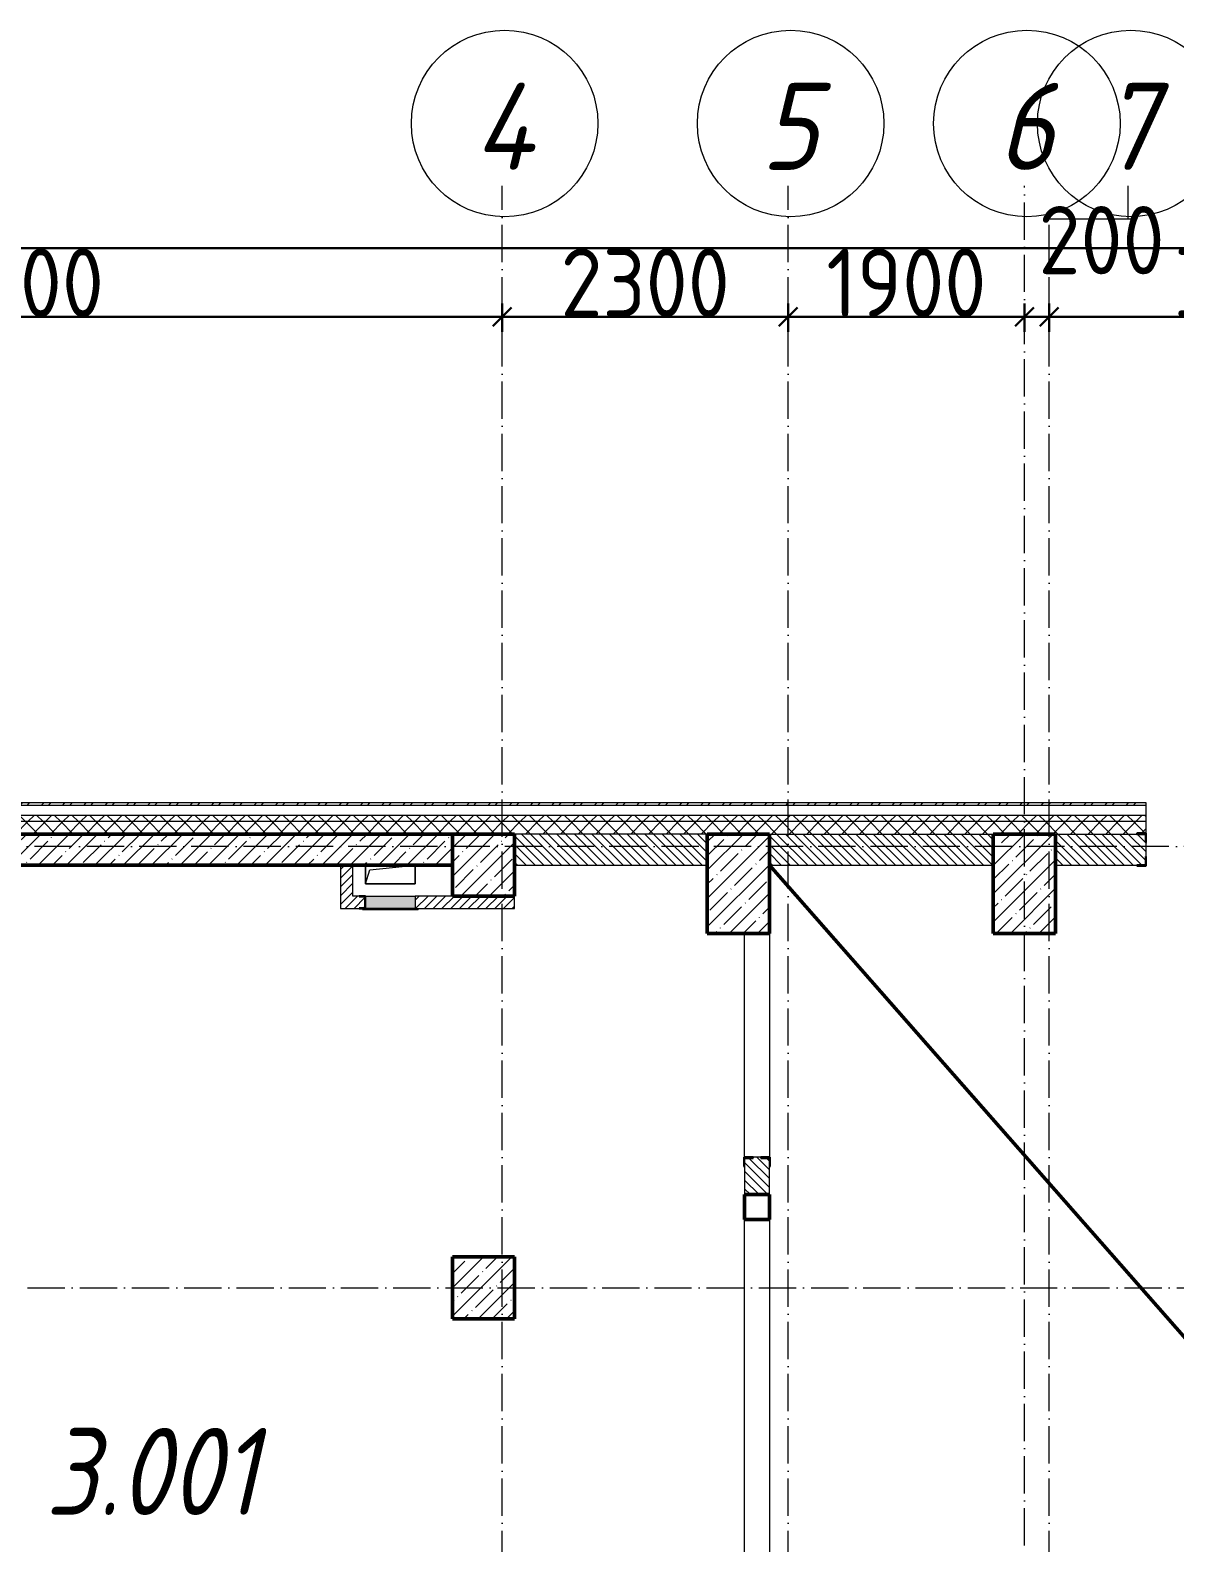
# Model space of a CAD drawing. Header units: millimetres. Extents: x -12989 to 629078, y -109036 to 555275.
# Drawn here: x 285426 to 294630, y -6882 to 5282 of the extents above; entities that cross this region are included whole.
import ezdxf

# ---------------------------------------------------------------- set-up
doc = ezdxf.new("R2010")
doc.units = ezdxf.units.MM
doc.linetypes.add('50_200_ШТРИХ_1Т_ш5_п1_п1_', pattern=[700, 500, -100, 0, -100])
for name, color, linetype, lineweight in [('4 -стяжа', 7, 'Continuous', 30), ('A-____-____-DIMS', 7, 'Continuous', 9), ('A-DETL-____-OTLN-1', 7, 'Continuous', 50), ('A-FLOR-____-OTLN', 7, 'Continuous', 9), ('A-GENM-____-MCUT', 7, 'Continuous', 25), ('A-GENM-____-OTLN', 7, 'Continuous', 9), ('A-GENM-____-OTLN-1', 7, 'Continuous', 25), ('A-GLAZ-____-OTLN', 7, 'Continuous', 9), ('A-WALL-____-MCUT', 7, 'Continuous', 13), ('A-WALL-____-MCUT-1', 7, 'Continuous', 9), ('A-WALL-____-MCUT-2', 7, 'Continuous', 50), ('A-WALL-____-PATT-1', 7, 'Continuous', 9), ('A-WALL-FNSH-MCUT-1', 7, 'Continuous', 9), ('I-WALL-____-OTLN', 7, 'Continuous', 9), ('S-COLS-____-MCUT', 7, 'Continuous', 50), ('S-COLS-____-OTLN', 7, 'Continuous', 9), ('S-GRID-____-IDEN', 7, 'Continuous', 9), ('S-GRID-____-OTLN', 7, 'Continuous', 9), ('S-GRID-____-OTLN-1', 7, '50_200_ШТРИХ_1Т_ш5_п1_п1_', 9), ('Марки помещений', 7, 'Continuous', 9)]:
    doc.layers.add(name, color=color, linetype=linetype, lineweight=lineweight)
doc.layers.add('A-GLAZ-____-OTLN-1', color=7, linetype='Continuous', lineweight=9, true_color=0xc0c0c0)
doc.layers.get('4 -стяжа').off()
doc.styles.add('ISOCPEUR_I_2', font='isocpeui.ttf', dxfattribs={"width": 0.85, "height": 2.3})
doc.styles.add('ISOCPEUR_I_9', font='isocpeui.ttf', dxfattribs={"width": 0.9, "height": 250})
doc.styles.add('СПДС', font='isocpeur.ttf', dxfattribs={"width": 0.9})
doc.dimstyles.new('ISO-2_5_0_9К_БОЛЬШОЙ_ОСИ', dxfattribs={"dimscale": 304.8, "dimtxt": 248.995294, "dimasz": 0.492126, "dimexe": 0.393701, "dimexo": 0, "dimgap": 0, "dimtad": 1, "dimdec": 0, "dimzin": 0, "dimdsep": 46, "dimtxsty": 'ISOCPEUR_I_9', "dimblk1": 'OBLIQUE', "dimblk2": 'OBLIQUE', "dimsah": 1, "dimcen": 0.09, "dimdle": 0.393701, "dimazin": 0, "dimtfac": 1, "dimtdec": 4, "dimtix": 1, "dimtmove": 0, "dimatfit": 3, "dimfxl": 1, "dimtvp": 1, "dimtolj": 1, "dimtzin": 0, "dimarcsym": 2})
doc.dimstyles.new('ISO-2_5_0_9К_БОЛЬШОЙ_ОСИ_1', dxfattribs={"dimscale": 304.8, "dimtxt": 248.995294, "dimasz": 0.492126, "dimexe": 0.393701, "dimexo": 0, "dimgap": 0, "dimtad": 1, "dimdec": 0, "dimzin": 0, "dimdsep": 46, "dimtxsty": 'ISOCPEUR_I_9', "dimblk1": 'OBLIQUE', "dimblk2": 'OBLIQUE', "dimsah": 1, "dimcen": 0.09, "dimdle": 0.393701, "dimazin": 0, "dimtfac": 1, "dimtdec": 4, "dimtix": 1, "dimtmove": 1, "dimatfit": 3, "dimfxl": 1, "dimtvp": 1, "dimtolj": 1, "dimtzin": 0, "dimarcsym": 2})
doc.dimstyles.new('ISO-2_5_0_9К_БОЛЬШОЙ_ОСИ_2', dxfattribs={"dimscale": 304.8, "dimtxt": 248.995294, "dimasz": 0.492126, "dimexe": 0.393701, "dimexo": 0, "dimgap": 0, "dimtad": 1, "dimdec": 0, "dimzin": 0, "dimdsep": 46, "dimtxsty": 'ISOCPEUR_I_9', "dimblk1": 'OBLIQUE', "dimblk2": 'OBLIQUE', "dimsah": 1, "dimcen": 0.09, "dimdle": 0.393701, "dimazin": 0, "dimtfac": 1, "dimtdec": 4, "dimtix": 1, "dimtmove": 2, "dimatfit": 3, "dimfxl": 1, "dimtvp": 1, "dimtolj": 1, "dimtzin": 0, "dimarcsym": 2})
pattern_1 = [(45, (283770.7, -86863.46), (-114.04925, 114.04925), []), (45, (283884.76, -86863.46), (-114.04925, 114.04925), [201.612, -40.322, 3.353, -36.97])]
pattern_2 = [(45, (283770.707, -86863.456), (-35.35534, 35.35534), [])]
pattern_3 = [(45, (283770.71, -86863.46), (-70.71068, 70.71068), []), (135, (283770.71, -86863.46), (-70.71068, -70.71068), [])]
pattern_4 = [(135, (283770.707, -86863.456), (-35.35534, -35.35534), [])]

# ---------------------------------------------------------------- blocks, each defined once
blk = doc.blocks.new('BSC_Колонна _Прямоугольная - 500х800-25984396-АР1_План отверстий 3 этажа в осях 1-64_Ю-ЯЯ')
at = {"layer": 'S-COLS-____-OTLN'}
h = blk.add_hatch(dxfattribs=at)
h.set_pattern_fill('FP_13', color=256, style=0, pattern_type=2)
h.set_pattern_definition([(45, (-9650, -85281.04), (-114.04925, 114.04925), []), (45, (-9535.95, -85281.04), (-114.04925, 114.04925), [201.613, -40.323, 3.353, -36.97])])
h.paths.add_polyline_path([(-250, -400), (250, -400), (250, 400), (-250, 400)], flags=0)
at = {"layer": 'S-COLS-____-MCUT'}
for p, q in [((250, 400), (-250, 400)), ((-250, 400), (-250, -400)), ((250, -400), (250, 400)), ((-250, -400), (250, -400))]:
    blk.add_line(p, q, dxfattribs=at)
blk = doc.blocks.new('BSC_Колонна _Прямоугольная - 500х500-V57-АР1_План отверстий 3 этажа в осях 1-64_Ю-ЯЯ')
at = {"layer": 'S-COLS-____-OTLN'}
h = blk.add_hatch(dxfattribs=at)
h.set_pattern_fill('FP_65', color=256, style=0, pattern_type=2)
h.set_pattern_definition([(45, (-5300, -82031.04), (-114.04925, 114.04925), []), (45, (-5185.95, -82031.04), (-114.04925, 114.04925), [201.613, -40.323, 3.353, -36.97])])
h.paths.add_polyline_path([(-250, -250), (250, -250), (250, 250), (-250, 250)], flags=0)
at = {"layer": 'S-COLS-____-MCUT'}
for p, q in [((250, 250), (-250, 250)), ((-250, 250), (-250, -250)), ((250, -250), (250, 250)), ((-250, -250), (250, -250))]:
    blk.add_line(p, q, dxfattribs=at)
blk = doc.blocks.new('BSC_Колонна _Прямоугольная - 500х800-V91-АР1_План отверстий 3 этажа в осях 1-64_Ю-ЯЯ')
at = {"layer": 'S-COLS-____-OTLN'}
h = blk.add_hatch(dxfattribs=at)
h.set_pattern_fill('FP_96', color=256, style=0, pattern_type=2)
h.set_pattern_definition([(45, (-7350, -85281.04), (-114.04925, 114.04925), []), (45, (-7235.95, -85281.04), (-114.04925, 114.04925), [201.613, -40.323, 3.353, -36.97])])
h.paths.add_polyline_path([(-250, -400), (250, -400), (250, 400), (-250, 400)], flags=0)
at = {"layer": 'S-COLS-____-MCUT'}
for p, q in [((250, 400), (-250, 400)), ((-250, 400), (-250, -400)), ((250, -400), (250, 400)), ((-250, -400), (250, -400))]:
    blk.add_line(p, q, dxfattribs=at)
blk = doc.blocks.new('Фахверк_СКБ_Уголок - 250_3380-27498580-АР1_План отверстий 3 этажа в осях 1-64_Ю-ЯЯ')
at = {"layer": 'A-GENM-____-MCUT'}
for p, q in [((200, 181), (125, 181)), ((125, 181), (125, 106)), ((131, 106), (131, 175)), ((131, 175), (200, 175)), ((200, 175), (200, 181)), ((125, 106), (131, 106)), ((131, -6), (125, -6)), ((125, -6), (125, -81)), ((125, -81), (200, -81)), ((131, -75), (131, -6)), ((200, -75), (131, -75)), ((200, -81), (200, -75))]:
    blk.add_line(p, q, dxfattribs=at)
blk = doc.blocks.new('AR_Отверстие Ниша - Лючок-32405342-АР1_План отверстий 3 этажа в осях 1-64_Ю-ЯЯ')
at = {"layer": 'A-GLAZ-____-OTLN'}
blk.add_hatch(color=256, dxfattribs=at).paths.add_polyline_path([(-200, 50), (-200, -50), (200, -50), (200, 50)], flags=0)
for p, q in [((-200, 50), (200, 50)), ((-200, -50), (-200, 50)), ((200, -50), (-200, -50))]:
    blk.add_line(p, q, dxfattribs=at)
blk = doc.blocks.new('Л_Общий_Лючок - Лючок-29759355-АР1_План отверстий 3 этажа в осях 1-64_Ю-ЯЯ')
at = {"layer": 'A-GLAZ-____-OTLN-1'}
blk.add_hatch(color=256, dxfattribs=at).paths.add_polyline_path([(-3, -6), (424, -6), (424, 0), (-24, 0), (-24, -6)], flags=0)
at = {"layer": 'A-GLAZ-____-OTLN'}
for p, q in [((-24, 0), (-24, -6)), ((424, 0), (424, -6)), ((-24, -6), (424, -6))]:
    blk.add_line(p, q, dxfattribs=at)
blk = doc.blocks.new('154_Фахверк_СКБ_Швеллер - Тип_100_3960-28331862-АР1_План отверстий 3 этажа в осях 1-64_Ю-ЯЯ')
at = {"layer": 'A-GENM-____-MCUT'}
for p, q in [((175, 50), (125, 50)), ((125, 50), (125, -50)), ((128, 47), (175, 47)), ((128, -47), (128, 47)), ((175, 47), (175, 50)), ((125, -50), (175, -50)), ((175, -47), (128, -47)), ((175, -50), (175, -47))]:
    blk.add_line(p, q, dxfattribs=at)
blk = doc.blocks.new('AR_Отверстие прямоугольное _в плите_ - AR_Отверстие прямоугольное _в плите_-30459225-АР1_План отверстий 3 этажа в осях 1-64_Ю-ЯЯ')
at = {"layer": 'A-GENM-____-OTLN'}
for p, q in [((-200, 75), (-200, -75)), ((-200, -75), (-163, 37)), ((-163, 37), (200, 75)), ((200, -75), (200, 75)), ((-200, -75), (200, -75))]:
    blk.add_line(p, q, dxfattribs=at)
blk = doc.blocks.new('BSC_Колонна _Прямоугольная1 - 200х200 _металл_-35216022-АР1_План отверстий 3 этажа в осях 1-64_Ю-ЯЯ')
at = {"layer": 'S-COLS-____-MCUT'}
for p, q in [((100, 100), (-100, 100)), ((-100, 100), (-100, -100)), ((100, -100), (100, 100)), ((-100, -100), (100, -100))]:
    blk.add_line(p, q, dxfattribs=at)
blk = doc.blocks.new('Фахверк_СКБ_Уголок - 200_3960-28268576-АР1_План отверстий 3 этажа в осях 1-64_Ю-ЯЯ')
at = {"layer": 'A-GENM-____-MCUT'}
for p, q in [((200, 156), (125, 156)), ((125, 156), (125, 81)), ((131, 81), (131, 150)), ((131, 150), (200, 150)), ((200, 150), (200, 156)), ((125, 81), (131, 81)), ((131, 19), (125, 19)), ((125, 19), (125, -56)), ((131, -50), (131, 19)), ((125, -56), (200, -56)), ((200, -50), (131, -50)), ((200, -56), (200, -50))]:
    blk.add_line(p, q, dxfattribs=at)
blk = doc.blocks.new('Ось сетки - Круг_Ø6_00__ISO-2_5_0_9K_-25732049-АР1_План отверстий 3 этажа в осях 1-64_Ю-ЯЯ')
at = {"layer": 'S-GRID-____-IDEN'}
blk.add_circle((0, 0), 3, dxfattribs=at)
blk = doc.blocks.new('_Oblique')
at = {"color": 0, "linetype": 'ByBlock', "lineweight": -2}
blk.add_line((-0.5, -0.5), (0.5, 0.5), dxfattribs=at)
blk = doc.blocks.new('*D2834')
at = {"layer": 'A-____-____-DIMS', "color": 0, "lineweight": -2, "transparency": 16777216}
for p, q in [((281421, 3083), (281421, 2857)), ((289221, 3083), (289221, 2857)), ((281301, 2977), (289341, 2977))]:
    blk.add_line(p, q, dxfattribs=at)
at = {"layer": 'Defpoints', "color": 0, "transparency": 16777216}
for p in [(281421, 3083), (289221, 3083), (289221, 2977)]:
    blk.add_point(p, dxfattribs=at)
at = {"layer": 'A-____-____-DIMS', "color": 0, "lineweight": -2, "transparency": 16777216, "xscale": 150, "yscale": 150, "zscale": 150, "rotation": 180}
blk.add_blockref('_Oblique', (281421, 2977), dxfattribs=at)
at = {"layer": 'A-____-____-DIMS', "color": 0, "lineweight": -2, "transparency": 16777216, "xscale": 150, "yscale": 150, "zscale": 150}
blk.add_blockref('_Oblique', (289221, 2977), dxfattribs=at)
at = {"layer": 'A-____-____-DIMS', "color": 0, "transparency": 16777216, "insert": (285321, 3251), "char_height": 548.6, "attachment_point": 5, "style": 'СПДС'}
blk.add_mtext('\\A1;7800', dxfattribs=at)
blk = doc.blocks.new('*D2835')
at = {"layer": 'A-____-____-DIMS', "color": 0, "lineweight": -2, "transparency": 16777216}
for p, q in [((289221, 3083), (289221, 2857)), ((291521, 3083), (291521, 2857)), ((289101, 2977), (291641, 2977))]:
    blk.add_line(p, q, dxfattribs=at)
at = {"layer": 'Defpoints', "color": 0, "transparency": 16777216}
for p in [(289221, 3083), (291521, 3083), (291521, 2977)]:
    blk.add_point(p, dxfattribs=at)
at = {"layer": 'A-____-____-DIMS', "color": 0, "lineweight": -2, "transparency": 16777216, "xscale": 150, "yscale": 150, "zscale": 150, "rotation": 180}
blk.add_blockref('_Oblique', (289221, 2977), dxfattribs=at)
at = {"layer": 'A-____-____-DIMS', "color": 0, "lineweight": -2, "transparency": 16777216, "xscale": 150, "yscale": 150, "zscale": 150}
blk.add_blockref('_Oblique', (291521, 2977), dxfattribs=at)
at = {"layer": 'A-____-____-DIMS', "color": 0, "transparency": 16777216, "insert": (290371, 3251), "char_height": 548.6, "attachment_point": 5, "style": 'СПДС'}
blk.add_mtext('\\A1;2300', dxfattribs=at)
blk = doc.blocks.new('*D2836')
at = {"layer": 'A-____-____-DIMS', "color": 0, "lineweight": -2, "transparency": 16777216}
for p, q in [((291521, 3083), (291521, 2857)), ((293421, 3083), (293421, 2857)), ((291401, 2977), (293541, 2977))]:
    blk.add_line(p, q, dxfattribs=at)
at = {"layer": 'Defpoints', "color": 0, "transparency": 16777216}
for p in [(291521, 3083), (293421, 3083), (293421, 2977)]:
    blk.add_point(p, dxfattribs=at)
at = {"layer": 'A-____-____-DIMS', "color": 0, "lineweight": -2, "transparency": 16777216, "xscale": 150, "yscale": 150, "zscale": 150, "rotation": 180}
blk.add_blockref('_Oblique', (291521, 2977), dxfattribs=at)
at = {"layer": 'A-____-____-DIMS', "color": 0, "lineweight": -2, "transparency": 16777216, "xscale": 150, "yscale": 150, "zscale": 150}
blk.add_blockref('_Oblique', (293421, 2977), dxfattribs=at)
at = {"layer": 'A-____-____-DIMS', "color": 0, "transparency": 16777216, "insert": (292471, 3251), "char_height": 548.6, "attachment_point": 5, "style": 'СПДС'}
blk.add_mtext('\\A1;1900', dxfattribs=at)
blk = doc.blocks.new('*D2837')
at = {"layer": 'A-____-____-DIMS', "color": 0, "lineweight": -2, "transparency": 16777216}
for p, q in [((293421, 3083), (293421, 2857)), ((293621, 3083), (293621, 2857)), ((293301, 2977), (293741, 2977))]:
    blk.add_line(p, q, dxfattribs=at)
at = {"layer": 'Defpoints', "color": 0, "transparency": 16777216}
for p in [(293421, 3083), (293621, 3083), (293621, 2977)]:
    blk.add_point(p, dxfattribs=at)
at = {"layer": 'A-____-____-DIMS', "color": 0, "lineweight": -2, "transparency": 16777216, "xscale": 150, "yscale": 150, "zscale": 150, "rotation": 180}
blk.add_blockref('_Oblique', (293421, 2977), dxfattribs=at)
at = {"layer": 'A-____-____-DIMS', "color": 0, "lineweight": -2, "transparency": 16777216, "xscale": 150, "yscale": 150, "zscale": 150}
blk.add_blockref('_Oblique', (293621, 2977), dxfattribs=at)
at = {"layer": 'A-____-____-DIMS', "color": 0, "transparency": 16777216, "insert": (293534, 3868), "char_height": 548.6, "attachment_point": 1, "line_spacing_factor": 1.149209, "style": 'СПДС'}
blk.add_mtext('\\A1;200', dxfattribs=at)
blk = doc.blocks.new('*D2838')
at = {"layer": 'A-____-____-DIMS', "color": 0, "lineweight": -2, "transparency": 16777216}
for p, q in [((293621, 3083), (293621, 2857)), ((297021, 3083), (297021, 2857)), ((293501, 2977), (297141, 2977))]:
    blk.add_line(p, q, dxfattribs=at)
at = {"layer": 'Defpoints', "color": 0, "transparency": 16777216}
for p in [(293621, 3083), (297021, 3083), (297021, 2977)]:
    blk.add_point(p, dxfattribs=at)
at = {"layer": 'A-____-____-DIMS', "color": 0, "lineweight": -2, "transparency": 16777216, "xscale": 150, "yscale": 150, "zscale": 150, "rotation": 180}
blk.add_blockref('_Oblique', (293621, 2977), dxfattribs=at)
at = {"layer": 'A-____-____-DIMS', "color": 0, "lineweight": -2, "transparency": 16777216, "xscale": 150, "yscale": 150, "zscale": 150}
blk.add_blockref('_Oblique', (297021, 2977), dxfattribs=at)
at = {"layer": 'A-____-____-DIMS', "color": 0, "transparency": 16777216, "insert": (295321, 3251), "char_height": 548.6, "attachment_point": 5, "style": 'СПДС'}
blk.add_mtext('\\A1;3400', dxfattribs=at)
blk = doc.blocks.new('*D2873')
at = {"layer": 'A-____-____-DIMS', "color": 0, "lineweight": -2, "transparency": 16777216}
for p, q in [((281301, 3529), (332155, 3529)), ((281421, 3635), (281421, 3409)), ((385041, 3529), (334032, 3529)), ((384921, 3635), (384921, 3409))]:
    blk.add_line(p, q, dxfattribs=at)
at = {"layer": 'Defpoints', "color": 0, "transparency": 16777216}
for p in [(281421, 3635), (384921, 3635), (384921, 3529)]:
    blk.add_point(p, dxfattribs=at)
at = {"layer": 'A-____-____-DIMS', "color": 0, "lineweight": -2, "transparency": 16777216, "xscale": 150, "yscale": 150, "zscale": 150, "rotation": 180}
blk.add_blockref('_Oblique', (281421, 3529), dxfattribs=at)
at = {"layer": 'A-____-____-DIMS', "color": 0, "lineweight": -2, "transparency": 16777216, "xscale": 150, "yscale": 150, "zscale": 150}
blk.add_blockref('_Oblique', (384921, 3529), dxfattribs=at)
at = {"layer": 'A-____-____-DIMS', "color": 0, "transparency": 16777216, "insert": (332155, 4055), "char_height": 548.6, "attachment_point": 1, "line_spacing_factor": 1.149209, "style": 'СПДС'}
blk.add_mtext('\\A1;103500', dxfattribs=at)
blk = doc.blocks.new('3эт')
at = {"layer": 'S-GRID-____-OTLN-1', "color": 251, "ltscale": 0.6, "true_color": 0x636466}
for p, q in [((289220.7, -33971.9), (289220.7, 4029.4)), ((291520.7, -33971.9), (291520.7, 4029.4)), ((293420.7, -33791.8), (293420.7, 4029.4)), ((294255.7, 3765.1), (294255.7, 4029.4)), ((293620.7, -33971.9), (293620.7, 3765.1)), ((293620.7, 3765.1), (294255.7, 3765.1)), ((387845.1, -1282.4), (279101.9, -1282.4)), ((279101.9, -4832.4), (387845.1, -4832.4))]:
    blk.add_line(p, q, dxfattribs=at)
at = {"layer": 'S-GRID-____-IDEN', "xscale": 250, "yscale": 250, "zscale": 99.99999999999993}
for p in [(289240.6, 4531.9), (291540.6, 4531.9), (293440.6, 4531.9), (294275.6, 4531.9)]:
    blk.add_blockref('Ось сетки - Круг_Ø6_00__ISO-2_5_0_9K_-25732049-АР1_План отверстий 3 этажа в осях 1-64_Ю-ЯЯ', p, dxfattribs=at)
at = {"layer": 'S-GRID-____-IDEN', "char_height": 700, "attachment_point": 1, "style": 'ISOCPEUR_I_9'}
for s, insert, width in [('\\fISOCPEUR|b0|i1|c204|p34|;\\W.9;4', (288992.8, 4859.2), 223.671), ('\\fISOCPEUR|b0|i1|c204|p34|;\\W.9;5', (291301.8, 4859.2), 202.025), ('\\fISOCPEUR|b0|i1|c204|p34|;\\W.9;6', (293201.8, 4859.2), 202.025), ('\\fISOCPEUR|b0|i1|c204|p34|;\\W.9;7', (294036.8, 4859.2), 202.025)]:
    blk.add_mtext(s, dxfattribs=dict(at, insert=insert, width=width))
at = {"layer": 'A-____-____-DIMS'}
for base, p1, p2, dimstyle, override, picture, middle in [((384920.7, 3529.2), (281420.7, 3635.3), (384920.7, 3635.3), 'ISO-2_5_0_9К_БОЛЬШОЙ_ОСИ_2', {"dimtxt": 1.8, "dimpost": '<>', "dimtxsty": 'СПДС', "dimfxl": 103500}, '*D2873', (333093.6, 3689.2)), ((293620.7, 2977), (293420.7, 3083.1), (293620.7, 3083.1), 'ISO-2_5_0_9К_БОЛЬШОЙ_ОСИ_1', {"dimtxt": 1.8, "dimpost": '<>', "dimtxsty": 'СПДС', "dimfxl": 200}, '*D2837', (294003.2, 3136.9))]:
    dim = blk.add_linear_dim(base=base, p1=p1, p2=p2, dimstyle=dimstyle, override=override, dxfattribs=at)
    dim.commit()
    dim.dimension.update_dxf_attribs({"geometry": picture, "text_midpoint": middle, "dimtype": 160})
for base, p1, p2, override, picture, middle in [((289220.7, 2977), (281420.7, 3083.1), (289220.7, 3083.1), {"dimtxt": 1.8, "dimpost": '<>', "dimtxsty": 'СПДС', "dimfxl": 7800}, '*D2834', (285320.7, 3251.3)), ((291520.7, 2977), (289220.7, 3083.1), (291520.7, 3083.1), {"dimtxt": 1.8, "dimpost": '<>', "dimtxsty": 'СПДС', "dimfxl": 2300}, '*D2835', (290370.7, 3251.3)), ((293420.7, 2977), (291520.7, 3083.1), (293420.7, 3083.1), {"dimtxt": 1.8, "dimpost": '<>', "dimtxsty": 'СПДС', "dimfxl": 1900}, '*D2836', (292470.7, 3251.3)), ((297020.7, 2977), (293620.7, 3083.1), (297020.7, 3083.1), {"dimtxt": 1.8, "dimpost": '<>', "dimtxsty": 'СПДС', "dimfxl": 3400}, '*D2838', (295320.7, 3251.3))]:
    dim = blk.add_linear_dim(base=base, p1=p1, p2=p2, dimstyle='ISO-2_5_0_9К_БОЛЬШОЙ_ОСИ', override=override, dxfattribs=at)
    dim.commit()
    dim.dimension.update_dxf_attribs({"geometry": picture, "text_midpoint": middle})

msp = doc.modelspace()

# ---------------------------------------------------------------- hatches: boundary and pattern name
at = {"layer": 'A-WALL-____-PATT-1'}
h = msp.add_hatch(dxfattribs=at)
h.set_pattern_fill('FP_6', color=256, style=0, pattern_type=2)
h.set_pattern_definition([(45, (283770.71, -86863.46), (-85.53659, 85.53659), []), (45, (283827.73, -86863.46), (-85.53659, 85.53659), [])])
h.paths.add_polyline_path([(307639.7074, -952.4142), (307639.7074, -932.4142), (307620.7074, -932.4142), (307620.7074, -952.4142)], flags=0)
h.paths.add_polyline_path([(307470.7074, -952.4142), (307470.7074, -932.4142), (303900.7074, -932.4142), (303900.7074, -952.4142), (304966.2529, -952.4142)], flags=0)
h.paths.add_polyline_path([(294400.7074, -952.4142), (294400.7074, -932.4142), (281090.7074, -932.4142), (281090.7074, -952.4142), (290826.5386, -952.4142)], flags=0)
h = msp.add_hatch(dxfattribs=at)
h.set_pattern_fill('FP_4', color=256, style=0, pattern_type=2)
h.set_pattern_definition(pattern_3)
h.paths.add_polyline_path([(304966.2529, -1082.4142), (307620.7074, -1082.4142), (307620.7074, -1032.4142), (303900.7074, -1032.4142), (303900.7074, -1082.4142)], flags=0)
h.paths.add_polyline_path([(294400.7074, -1082.4142), (294400.7074, -1032.4142), (281220.7074, -1032.4142), (281220.7074, -1082.4142), (290826.5386, -1082.4142)], flags=0)
h = msp.add_hatch(dxfattribs=at)
h.set_pattern_fill('FP_4', color=256, style=0, pattern_type=2)
h.set_pattern_definition(pattern_3)
h.paths.add_polyline_path([(307620.7074, -1182.4142), (307620.7074, -1082.4142), (303900.7074, -1082.4142), (303900.7074, -1176.4142), (303975.7074, -1176.4142), (303975.7074, -1182.4142), (304966.2529, -1182.4142)], flags=0)
h.paths.add_polyline_path([(294325.7074, -1182.4142), (294325.7074, -1176.4142), (294400.7074, -1176.4142), (294400.7074, -1082.4142), (281320.7074, -1082.4142), (281320.7074, -1182.4142), (293670.7074, -1182.4142)], flags=0)
h = msp.add_hatch(dxfattribs=at)
h.set_pattern_fill('FP_12', color=256, style=0, pattern_type=2)
h.set_pattern_definition(pattern_1)
h.paths.add_polyline_path([(288820.7074, -1432.4142), (288820.7074, -1182.4142), (281820.7074, -1182.4142), (281820.7074, -1432.4142), (283756.6815, -1432.4142)], flags=0)
h = msp.add_hatch(dxfattribs=at)
h.set_pattern_fill('FP_9', color=256, style=0, pattern_type=2)
h.set_pattern_definition(pattern_4)
h.paths.add_polyline_path([(289320.7074, -1432.4142), (290870.7074, -1432.4142), (290870.7074, -1182.4142), (289320.7074, -1182.4142)], flags=0)
h = msp.add_hatch(dxfattribs=at)
h.set_pattern_fill('FP_9', color=256, style=0, pattern_type=2)
h.set_pattern_definition(pattern_4)
h.paths.add_polyline_path([(293170.7074, -1432.4142), (293170.7074, -1182.4142), (291370.7074, -1182.4142), (291370.7074, -1432.4142)], flags=0)
h = msp.add_hatch(dxfattribs=at)
h.set_pattern_fill('FP_9', color=256, style=0, pattern_type=2)
h.set_pattern_definition(pattern_4)
h.paths.add_polyline_path([(294394.7074, -1432.4142), (294394.7074, -1363.4142), (294400.7074, -1363.4142), (294400.7074, -1251.4142), (294394.7074, -1251.4142), (294394.7074, -1182.4142), (293670.7074, -1182.4142), (293670.7074, -1432.4142), (294325.7074, -1432.4142)], flags=0)
h = msp.add_hatch(dxfattribs=at)
h.set_pattern_fill('FP_8', color=256, style=0, pattern_type=2)
h.set_pattern_definition(pattern_2)
h.paths.add_polyline_path([(288020.7074, -1782.4142), (288020.7074, -1432.4142), (287920.7074, -1432.4142), (287920.7074, -1782.4142)], flags=0)
h = msp.add_hatch(dxfattribs=at)
h.set_pattern_fill('FP_8', color=256, style=0, pattern_type=2)
h.set_pattern_definition(pattern_2)
h.paths.add_polyline_path([(288070.7074, -1782.4142), (288070.7074, -1779.4142), (288117.7074, -1779.4142), (288117.7074, -1685.4142), (288070.7074, -1685.4142), (288070.7074, -1682.4142), (288020.7074, -1682.4142), (288020.7074, -1782.4142)], flags=0)
h.paths.add_polyline_path([(289320.7074, -1782.4142), (289320.7074, -1682.4142), (288520.7074, -1682.4142), (288520.7074, -1782.4142)], flags=0)
h = msp.add_hatch(dxfattribs=at)
h.set_pattern_fill('FP_9', color=256, style=0, pattern_type=2)
h.set_pattern_definition(pattern_4)
h.paths.add_polyline_path([(291370.7074, -4082.4142), (291370.7074, -3788.4142), (291301.7074, -3788.4142), (291301.7074, -3782.4142), (291239.7074, -3782.4142), (291239.7074, -3788.4142), (291170.7074, -3788.4142), (291170.7074, -4082.4142)], flags=0)
at = {"layer": 'S-COLS-____-OTLN'}
h = msp.add_hatch(dxfattribs=at)
h.set_pattern_fill('FP_12', color=256, style=0, pattern_type=2)
h.set_pattern_definition(pattern_1)
h.paths.add_polyline_path([(289320.7074, -1682.4142), (289320.7074, -1182.4142), (288820.7074, -1182.4142), (288820.7074, -1682.4142)], flags=0)

# ---------------------------------------------------------------- linework, layer by layer
at = {"layer": 'A-DETL-____-OTLN-1'}
msp.add_line((291370.7074, -1432.4142), (300942.9454, -12332.4142), dxfattribs=at)
at = {"layer": 'A-FLOR-____-OTLN'}
for p, q in [((288120.7074, -1582.4142), (288120.7074, -1432.4142)), ((288520.7074, -1432.4142), (288520.7074, -1582.4142)), ((288520.7074, -1582.4142), (288120.7074, -1582.4142))]:
    msp.add_line(p, q, dxfattribs=at)
at = {"layer": 'A-WALL-____-MCUT'}
for p, q in [((294400.7074, -952.4142), (281090.7074, -952.4142)), ((294400.7074, -1176.4142), (294400.7074, -952.4142)), ((290870.7074, -1182.4142), (288820.7074, -1182.4142)), ((289320.7074, -1182.4142), (289320.7074, -1432.4142)), ((291370.7074, -1182.4142), (293170.7074, -1182.4142)), ((293670.7074, -1182.4142), (294325.7074, -1182.4142)), ((294400.7074, -1363.4142), (294400.7074, -1251.4142)), ((289320.7074, -1432.4142), (290870.7074, -1432.4142)), ((291370.7074, -1432.4142), (293170.7074, -1432.4142)), ((293670.7074, -1432.4142), (294325.7074, -1432.4142)), ((291170.7074, -3857.4142), (291170.7074, -4082.4142)), ((291301.7074, -3782.4142), (291239.7074, -3782.4142)), ((291370.7074, -4082.4142), (291370.7074, -3857.4142))]:
    msp.add_line(p, q, dxfattribs=at)
at = {"layer": 'A-WALL-____-MCUT-1'}
for p, q in [((294400.7074, -1032.4142), (281170.7074, -1032.4142)), ((294400.7074, -1082.4142), (281220.7074, -1082.4142))]:
    msp.add_line(p, q, dxfattribs=at)
at = {"layer": 'A-WALL-____-MCUT-2'}
for p, q in [((288820.7074, -1182.4142), (281820.7074, -1182.4142)), ((288820.7074, -1432.4142), (288820.7074, -1182.4142)), ((281820.7074, -1432.4142), (288820.7074, -1432.4142))]:
    msp.add_line(p, q, dxfattribs=at)
at = {"layer": 'A-WALL-FNSH-MCUT-1'}
for p, q in [((294400.7074, -932.4142), (281070.7074, -932.4142)), ((294400.7074, -952.4142), (294400.7074, -932.4142)), ((287920.7074, -1432.4142), (287920.7074, -1782.4142)), ((288020.7074, -1682.4142), (288020.7074, -1432.4142)), ((288070.7074, -1682.4142), (288020.7074, -1682.4142)), ((289320.7074, -1682.4142), (288520.7074, -1682.4142)), ((289320.7074, -1782.4142), (289320.7074, -1682.4142)), ((287920.7074, -1782.4142), (288070.7074, -1782.4142)), ((288520.7074, -1782.4142), (289320.7074, -1782.4142))]:
    msp.add_line(p, q, dxfattribs=at)
at = {"layer": 'I-WALL-____-OTLN'}
for p, q in [((291170.7074, -3782.4142), (291170.7074, -1982.4142)), ((291370.7074, -1982.4142), (291370.7074, -3782.4142)), ((291170.7074, -9732.4142), (291170.7074, -4282.4142)), ((291370.7074, -4282.4142), (291370.7074, -9732.4142))]:
    msp.add_line(p, q, dxfattribs=at)
at = {"layer": 'S-COLS-____-MCUT'}
for p, q in [((289320.7074, -1182.4142), (288820.7074, -1182.4142)), ((288820.7074, -1182.4142), (288820.7074, -1682.4142)), ((289320.7074, -1682.4142), (289320.7074, -1182.4142)), ((288820.7074, -1682.4142), (289320.7074, -1682.4142))]:
    msp.add_line(p, q, dxfattribs=at)
at = {"layer": 'S-GRID-____-OTLN'}
msp.add_line((293620.7074, 3764.8041), (294280.4299, 3764.8041), dxfattribs=at)

# ---------------------------------------------------------------- block references
at = {"layer": '4 -стяжа'}
msp.add_blockref('3эт', (0, 0), dxfattribs=at)
at = {"layer": 'A-GENM-____-OTLN'}
msp.add_blockref('AR_Отверстие прямоугольное _в плите_ - AR_Отверстие прямоугольное _в плите_-30459225-АР1_План отверстий 3 этажа в осях 1-64_Ю-ЯЯ', (288320.7074, -1507.4142), dxfattribs=at)
at = {"layer": 'A-GENM-____-OTLN-1'}
for name, p, rotation in [('Фахверк_СКБ_Уголок - 250_3380-27498580-АР1_План отверстий 3 этажа в осях 1-64_Ю-ЯЯ', (294525.7074, -1257.4142), 180), ('154_Фахверк_СКБ_Швеллер - Тип_100_3960-28331862-АР1_План отверстий 3 этажа в осях 1-64_Ю-ЯЯ', (288245.7074, -1732.4142), 180), ('Фахверк_СКБ_Уголок - 200_3960-28268576-АР1_План отверстий 3 этажа в осях 1-64_Ю-ЯЯ', (291220.7074, -3657.4142), 269.9999999999999)]:
    msp.add_blockref(name, p, dxfattribs=dict(at, rotation=rotation))
at = {"layer": 'A-GLAZ-____-OTLN', "rotation": 180}
msp.add_blockref('AR_Отверстие Ниша - Лючок-32405342-АР1_План отверстий 3 этажа в осях 1-64_Ю-ЯЯ', (288320.7074, -1732.4142), dxfattribs=at)
at = {"layer": 'A-GLAZ-____-OTLN'}
msp.add_blockref('Л_Общий_Лючок - Лючок-29759355-АР1_План отверстий 3 этажа в осях 1-64_Ю-ЯЯ', (288120.7074, -1782.4142), dxfattribs=at)
at = {"layer": 'S-COLS-____-OTLN'}
for name, p in [('BSC_Колонна _Прямоугольная - 500х800-V91-АР1_План отверстий 3 этажа в осях 1-64_Ю-ЯЯ', (291120.7074, -1582.4142)), ('BSC_Колонна _Прямоугольная - 500х800-25984396-АР1_План отверстий 3 этажа в осях 1-64_Ю-ЯЯ', (293420.7074, -1582.4142)), ('BSC_Колонна _Прямоугольная - 500х500-V57-АР1_План отверстий 3 этажа в осях 1-64_Ю-ЯЯ', (289070.7074, -4832.4142))]:
    msp.add_blockref(name, p, dxfattribs=at)
at = {"layer": 'S-COLS-____-OTLN', "rotation": 270.0000000000001}
msp.add_blockref('BSC_Колонна _Прямоугольная1 - 200х200 _металл_-35216022-АР1_План отверстий 3 этажа в осях 1-64_Ю-ЯЯ', (291270.7074, -4182.4142), dxfattribs=at)

# ---------------------------------------------------------------- texts
at = {"layer": 'Марки помещений', "insert": (285548.2067, -5958.7936), "char_height": 700, "width": 737.5525, "attachment_point": 1, "style": 'ISOCPEUR_I_2'}
msp.add_mtext('3.001', dxfattribs=at)

doc.saveas('drawing.dxf')
